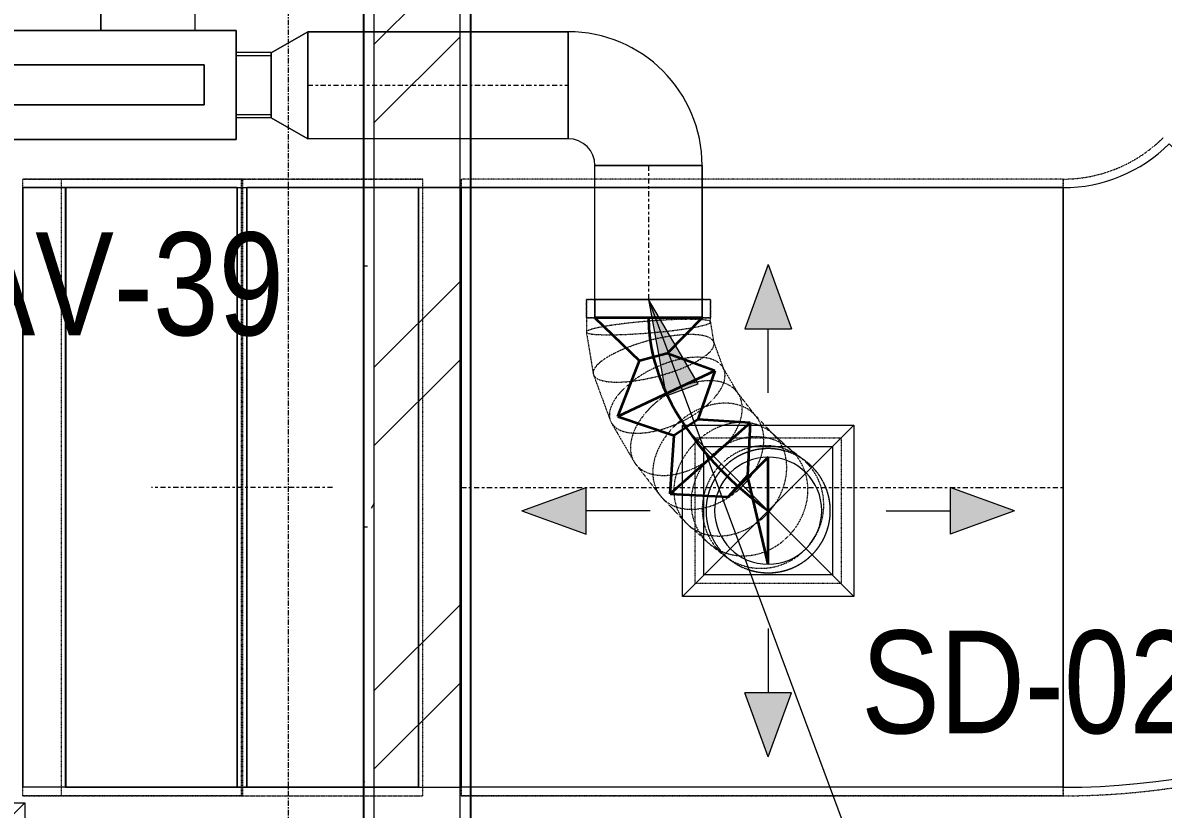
# Model space of a CAD drawing. Header units: inches. Extents: x -83664 to 20107, y -47222 to 19398.
# Drawn here: x -9592 to -6932, y -39978 to -38142 of the extents above; entities that cross this region are included whole.
import ezdxf

# ---------------------------------------------------------------- set-up
doc = ezdxf.new("R2010")
doc.units = ezdxf.units.IN
doc.header["$MEASUREMENT"] = 0
for name, pattern in [('Center', [29.999999, 12, -6, 6, -6]), ('Grid Line', [22.225, 12.7, -3.175, 3.175, -3.175]), ('Hidden 0_50', [1.0584, 0.5292, -0.5292])]:
    doc.linetypes.add(name, pattern=pattern)
for name, color, linetype, lineweight in [('A-DETL-GENF', 7, 'Continuous', 9), ('A-WALL', 7, 'Continuous', 9), ('A-WALL-PATT', 7, 'Continuous', 25), ('G-ANNO-TEXT', 7, 'Continuous', 9), ('M-EQPM', 7, 'Continuous', 18), ('M-HVAC-CDFF', 7, 'Continuous', 9), ('M-HVAC-DUCT-CNTR', 7, 'Center', 9), ('M-HVAC-DUCT-IDEN', 7, 'Continuous', 18), ('S-GRID', 7, 'Continuous', 9)]:
    doc.layers.add(name, color=color, linetype=linetype, lineweight=lineweight)
doc.layers.add('M-HVAC-DUCT', color=7, linetype='Continuous', lineweight=9, true_color=0xffe97f)
doc.layers.add('M-HVAC-DUCT-PATT', color=7, linetype='Continuous', lineweight=35, true_color=0x007f00)
doc.styles.add('Arial Narrow_21', font='ARIALN.TTF', dxfattribs={"height": 240})

# ---------------------------------------------------------------- blocks, each defined once
blk = doc.blocks.new('GCE-AT-Supply Air Rectangular Diffuser - 300x300-V66-FIRST FLOOR AC CONDITIONING LAYOUT - PART A')
at = {"layer": 'A-DETL-GENF', "true_color": 0xff7f00}
for points in [[(54.6, 425), (0, 575), (-54.6, 425)], [(-425, -54.6), (-425, 54.6), (-575, 0)], [(425, -54.6), (575, 0), (425, 54.6)], [(0, -575), (54.6, -425), (-54.6, -425)]]:
    blk.add_hatch(color=30, dxfattribs=at).paths.add_polyline_path(points)
at = {"layer": 'A-DETL-GENF', "color": 30, "true_color": 0xff7f00}
for p, q in [((0, 575), (-54.6, 425)), ((0, 575), (54.6, 425)), ((-54.6, 425), (54.6, 425)), ((0, 275), (0, 425)), ((-200, -200), (200, 200)), ((-200, 200), (200, -200)), ((-200, -200), (-200, 200)), ((-200, 200), (200, 200)), ((200, 200), (200, -200)), ((-575, 0), (-425, 54.6)), ((-425, -54.6), (-425, 54.6)), ((425, 54.6), (425, -54.6)), ((575, 0), (425, 54.6)), ((-575, 0), (-425, -54.6)), ((275, 0), (425, 0)), ((-275, 0), (-425, 0)), ((575, 0), (425, -54.6)), ((200, -200), (-200, -200)), ((0, -275), (0, -425)), ((54.6, -425), (-54.6, -425)), ((0, -575), (-54.6, -425)), ((0, -575), (54.6, -425))]:
    blk.add_line(p, q, dxfattribs=at)
blk = doc.blocks.new('GCE-AT-Supply Air Rectangular Diffuser - 225x225-V55-FIRST FLOOR AC CONDITIONING LAYOUT - PART A')
at = {"layer": 'A-DETL-GENF', "true_color": 0xff7f00}
for points in [[(36.4, 312.5), (0, 412.5), (-36.4, 312.5)], [(-312.5, 36.4), (-412.5, 0), (-312.5, -36.4)], [(412.5, 0), (312.5, 36.4), (312.5, -36.4), (338.5, -26.9)], [(36.4, -312.5), (-36.4, -312.5), (0, -412.5)]]:
    blk.add_hatch(color=30, dxfattribs=at).paths.add_polyline_path(points)
at = {"layer": 'A-DETL-GENF', "color": 30, "true_color": 0xff7f00}
for p, q in [((0, 412.5), (-36.4, 312.5)), ((0, 412.5), (36.4, 312.5)), ((-36.4, 312.5), (36.4, 312.5)), ((0, 212.5), (0, 312.5)), ((-162.5, -162.5), (162.5, 162.5)), ((-162.5, 162.5), (162.5, -162.5)), ((-162.5, -162.5), (-162.5, 162.5)), ((-162.5, 162.5), (162.5, 162.5)), ((162.5, 162.5), (162.5, -162.5)), ((-412.5, 0), (-312.5, 36.4)), ((-312.5, -36.4), (-312.5, 36.4)), ((312.5, 36.4), (312.5, -36.4)), ((412.5, 0), (312.5, 36.4)), ((212.5, 0), (312.5, 0)), ((-412.5, 0), (-312.5, -36.4)), ((-212.5, 0), (-312.5, 0)), ((412.5, 0), (312.5, -36.4)), ((162.5, -162.5), (-162.5, -162.5)), ((0, -212.5), (0, -312.5)), ((36.4, -312.5), (-36.4, -312.5)), ((0, -412.5), (-36.4, -312.5)), ((0, -412.5), (36.4, -312.5))]:
    blk.add_line(p, q, dxfattribs=at)
blk = doc.blocks.new('M_Rectangular to Round Transition - Angle - 45 Degree-7600494-FIRST FLOOR AC CONDITIONING LAYOUT - PART A')
at = {"layer": 'M-HVAC-DUCT', "color": 30, "true_color": 0xff7f00}
for p, q in [((160335, 87412.4), (160335, 87712.4)), ((160335, 87712.4), (160635, 87712.4)), ((160635, 87712.4), (160635, 87412.4)), ((160635, 87412.4), (160335, 87412.4))]:
    blk.add_line(p, q, dxfattribs=at)
for start, end in [(90, 180), (0, 90), (180, 270), (270, 0)]:
    blk.add_arc((160485, 87562.4), 125, start, end, dxfattribs=at)
blk = doc.blocks.new('CAV - CAV-39-9301338-FIRST FLOOR AC CONDITIONING LAYOUT - PART A')
at = {"layer": 'M-EQPM', "color": 30, "true_color": 0xff7f00}
for p, q in [((500, 127), (-500, 127)), ((-500, 127), (-500, -127)), ((-500, -127), (-500, 127)), ((-500, 127), (500, 127)), ((500, -127), (500, 127)), ((500, 127), (500, -127)), ((-500, 76), (-581.8, 76)), ((-581.8, 76), (-581.8, -76)), ((-581.8, 76), (-581.8, -76)), ((-500, 69.3), (-581.8, 69.3)), ((-581.8, -67.7), (-581.8, 69.3)), ((-581.8, -67.7), (-581.8, 69.3)), ((-500, -76), (-500, 76)), ((-500, -76), (-500, 76)), ((-500, 69.3), (-500, -67.7)), ((-500, 69.3), (-500, -67.7)), ((581.8, 76), (500, 76)), ((500, 76), (500, -76)), ((500, 76), (500, -76)), ((581.8, 69.3), (500, 69.3)), ((500, -67.7), (500, 69.3)), ((500, -67.7), (500, 69.3)), ((581.8, -76), (581.8, 76)), ((581.8, -76), (581.8, 76)), ((581.8, 69.3), (581.8, -67.7)), ((581.8, 69.3), (581.8, -67.7)), ((-425, -47.3), (-425, 46.8)), ((-425, 46.8), (425, 46.8)), ((425, 46.8), (-425, 46.8)), ((-425, 46.8), (-425, -47.3)), ((425, 46.8), (425, -47.3)), ((425, -47.3), (425, 46.8)), ((425, -47.3), (-425, -47.3)), ((-425, -47.3), (425, -47.3)), ((-581.8, -67.7), (-500, -67.7)), ((-581.8, -76), (-500, -76)), ((500, -67.7), (581.8, -67.7)), ((500, -76), (581.8, -76)), ((-500, -127), (500, -127)), ((500, -127), (-500, -127)), ((-183.8, -127), (-403.8, -127)), ((-403.8, -127), (-183.8, -127)), ((-403.8, -127), (-403.8, -181.7)), ((-403.8, -127), (-403.8, -181.7)), ((-183.8, -181.7), (-183.8, -127)), ((-183.8, -127), (-183.8, -181.7)), ((-183.8, -181.7), (-403.8, -181.7)), ((-403.8, -181.7), (-183.8, -181.7))]:
    blk.add_line(p, q, dxfattribs=at)
blk = doc.blocks.new('M_Rec Elbow - Radius - 0_75W-7691717-FIRST FLOOR AC CONDITIONING LAYOUT - PART A')
at = {"layer": 'M-HVAC-DUCT', "color": 30, "true_color": 0xff7f00}
for p, q in [((-125, 187.5), (125, 187.5)), ((125, 187.5), (-125, 187.5)), ((-187.5, 125), (-187.5, -125)), ((-187.5, -125), (-187.5, 125))]:
    blk.add_line(p, q, dxfattribs=at)
for radius in [62.5, 62.5, 312.5, 312.5]:
    blk.add_arc((-187.5, 187.5), radius, 270, 0, dxfattribs=at)
blk = doc.blocks.new('M_Rec Elbow - Radius - 0_75W-9086705-FIRST FLOOR AC CONDITIONING LAYOUT - PART A')
at = {"layer": 'M-HVAC-DUCT', "color": 6, "true_color": 0xff00ff}
for p, q in [((142387.2, 58445.7), (142387.2, 59845.7)), ((142387.2, 59845.7), (142787.2, 59845.7)), ((142387.2, 59845.7), (142887.2, 59845.7)), ((142787.2, 59845.7), (142787.2, 58445.7)), ((142887.2, 59845.7), (142787.2, 59845.7)), ((142887.2, 59845.7), (142887.2, 58445.7)), ((142887.2, 58445.7), (142887.2, 59845.7)), ((142787.2, 58445.7), (142387.2, 58445.7)), ((142387.2, 58445.7), (142887.2, 58445.7)), ((142787.2, 58445.7), (142887.2, 58445.7))]:
    blk.add_line(p, q, dxfattribs=at)
blk = doc.blocks.new('M_Rec Elbow - Radius - 0_75W-9086664-FIRST FLOOR AC CONDITIONING LAYOUT - PART A')
at = {"layer": 'M-HVAC-DUCT', "color": 6, "true_color": 0xff00ff}
for p, q in [((-187.4, 802.5), (802.5, -187.4)), ((802.5, -187.4), (-187.4, 802.5)), ((-434.9, 700), (-434.9, -700)), ((-434.9, -700), (-434.9, 700))]:
    blk.add_line(p, q, dxfattribs=at)
for radius in [350, 350, 1750, 1750]:
    blk.add_arc((-434.9, 1050), radius, 270, 315, dxfattribs=at)
blk = doc.blocks.new('M_Rec to Rnd Transition - Angle - 60 Degree-9301340-FIRST FLOOR AC CONDITIONING LAYOUT - PART A')
at = {"layer": 'M-HVAC-DUCT', "color": 30, "true_color": 0xff7f00}
for p, q in [((0, 125), (84.9, 76)), ((84.9, 76), (0, 125)), ((0, 125), (0, -125)), ((0, -125), (0, 125)), ((84.9, 0), (84.9, 76)), ((84.9, 0), (84.9, 76)), ((84.9, -76), (84.9, 0)), ((84.9, -76), (84.9, 0)), ((0, -125), (84.9, -76)), ((84.9, -76), (0, -125))]:
    blk.add_line(p, q, dxfattribs=at)
blk = doc.blocks.new('M_Rec to Rnd Transition - Angle - 60 Degree-8295568-FIRST FLOOR AC CONDITIONING LAYOUT - PART A')
at = {"layer": 'M-HVAC-DUCT', "color": 30, "true_color": 0xff7f00}
for p, q in [((0, 125), (43.3, 125)), ((43.3, 125), (0, 125)), ((0, 125), (0, -125)), ((0, -125), (0, 125)), ((43.3, 0), (43.3, 125)), ((43.3, 0), (43.3, 125)), ((43.3, -125), (43.3, 0)), ((43.3, -125), (43.3, 0)), ((0, -125), (43.3, -125)), ((43.3, -125), (0, -125))]:
    blk.add_line(p, q, dxfattribs=at)
blk = doc.blocks.new('TEMW-SMBZ-HO-BM-HVAC-00002_rvt-1-FIRST FLOOR AC CONDITIONING LAYOUT - PART A')
at = {"layer": 'M-HVAC-DUCT', "color": 30, "true_color": 0xff7f00}
for p, q in [((142529, 60209.8), (142529, 59959.8)), ((142529, 59959.8), (142529, 60209.8)), ((142529, 60209.8), (143136.6, 60209.8)), ((143136.6, 60209.8), (142529, 60209.8)), ((143136.6, 60209.8), (143136.6, 59959.8)), ((143136.6, 59959.8), (143136.6, 60209.8)), ((143136.6, 59959.8), (142529, 59959.8)), ((143136.6, 59959.8), (142529, 59959.8)), ((143449.1, 59897.3), (143199.1, 59897.3)), ((143199.1, 59897.3), (143449.1, 59897.3)), ((143199.1, 59584.8), (143199.1, 59897.3)), ((143199.1, 59584.8), (143199.1, 59897.3)), ((143449.1, 59897.3), (143449.1, 59584.8)), ((143449.1, 59584.8), (143449.1, 59897.3)), ((143449.1, 59584.8), (143199.1, 59584.8)), ((143199.1, 59584.8), (143449.1, 59584.8))]:
    blk.add_line(p, q, dxfattribs=at)
at = {"layer": 'M-HVAC-DUCT', "color": 6, "linetype": 'Hidden 0_50', "true_color": 0xff00ff}
for p, q in [((141864.2, 59865.7), (141954.2, 59865.7)), ((142374.2, 59865.7), (141864.2, 59865.7)), ((141864.2, 58425.7), (141864.2, 59865.7)), ((141954.2, 59865.7), (142374.2, 59865.7)), ((141954.2, 58425.7), (141954.2, 59865.7)), ((141954.2, 59865.7), (142374.2, 59865.7)), ((141954.2, 58425.7), (141954.2, 59865.7)), ((142377.2, 59865.7), (141954.2, 59865.7)), ((142374.2, 58425.7), (142374.2, 59865.7)), ((142374.2, 59865.7), (142374.2, 58425.7)), ((142374.2, 59865.7), (142797.2, 59865.7)), ((142377.2, 59865.7), (142377.2, 58425.7)), ((142797.2, 59865.7), (142377.2, 59865.7)), ((142797.2, 58425.7), (142797.2, 59865.7)), ((142887.2, 58425.7), (142887.2, 59865.7)), ((142887.2, 59865.7), (142887.2, 58425.7)), ((144291.5, 59865.7), (142887.2, 59865.7)), ((144291.5, 59865.7), (142887.2, 59865.7)), ((144291.5, 59865.7), (144291.5, 58425.7)), ((144291.5, 58425.7), (144291.5, 59865.7)), ((144291.5, 58425.7), (144291.5, 59865.7)), ((144291.5, 59865.7), (144291.5, 58425.7)), ((141864.2, 58425.7), (142374.2, 58425.7)), ((141954.2, 58425.7), (141864.2, 58425.7)), ((142374.2, 58425.7), (141954.2, 58425.7)), ((142374.2, 58425.7), (141954.2, 58425.7)), ((141954.2, 58425.7), (142377.2, 58425.7)), ((142374.2, 58425.7), (142797.2, 58425.7)), ((142377.2, 58425.7), (142797.2, 58425.7)), ((142887.2, 58425.7), (144291.5, 58425.7)), ((144291.5, 58425.7), (142887.2, 58425.7))]:
    blk.add_line(p, q, dxfattribs=at)
at = {"layer": 'M-HVAC-DUCT', "color": 6, "true_color": 0xff00ff}
for p, q in [((141964.2, 58445.7), (141964.2, 59845.7)), ((141964.2, 59845.7), (142364.2, 59845.7)), ((141964.2, 59845.7), (142387.2, 59845.7)), ((142364.2, 59845.7), (142364.2, 58445.7)), ((142364.2, 59845.7), (142787.2, 59845.7)), ((142787.2, 59845.7), (142387.2, 59845.7)), ((142387.2, 59845.7), (142387.2, 58445.7)), ((142787.2, 58445.7), (142787.2, 59845.7)), ((142887.2, 59845.7), (142887.2, 58445.7)), ((142887.2, 58445.7), (142887.2, 59845.7)), ((142887.2, 59845.7), (144291.5, 59845.7)), ((144291.5, 59845.7), (142887.2, 59845.7)), ((144291.5, 59845.7), (144291.5, 58445.7)), ((144291.5, 58445.7), (144291.5, 59845.7)), ((142364.2, 58445.7), (141964.2, 58445.7)), ((141964.2, 58445.7), (142387.2, 58445.7)), ((142787.2, 58445.7), (142364.2, 58445.7)), ((142387.2, 58445.7), (142787.2, 58445.7)), ((144291.5, 58445.7), (142887.2, 58445.7)), ((144291.5, 58445.7), (142887.2, 58445.7))]:
    blk.add_line(p, q, dxfattribs=at)
at = {"layer": 'M-HVAC-DUCT', "color": 30, "linetype": 'Hidden 0_50', "true_color": 0xff7f00}
for p, q in [((143179.1, 59584.8), (143179.1, 59541.5)), ((143179.1, 59541.5), (143179.1, 59584.8)), ((143179.1, 59584.8), (143469.1, 59584.8)), ((143469.1, 59584.8), (143179.1, 59584.8)), ((143469.1, 59584.8), (143469.1, 59541.5)), ((143469.1, 59541.5), (143469.1, 59584.8)), ((143179.1, 59541.5), (143179.1, 59508.5)), ((143469.1, 59541.5), (143179.1, 59541.5)), ((143469.1, 59541.5), (143179.1, 59541.5)), ((143179.1, 59541.5), (143324.1, 59541.5)), ((143179.1, 59541.5), (143324.1, 59541.5)), ((143324.1, 59541.5), (143469.1, 59541.5)), ((143324.1, 59541.5), (143469.1, 59541.5)), ((143469.1, 59531.9), (143469.1, 59541.5)), ((143477.1, 59483.1), (143469.1, 59532.1)), ((143179.1, 59508.3), (143195.1, 59411.3)), ((143500.5, 59420.2), (143476.5, 59485.4)), ((143534.7, 59362.6), (143497.9, 59425.6)), ((143195.7, 59409), (143235, 59301.9)), ((143575.9, 59310.4), (143530.5, 59368.8)), ((143618.4, 59266.6), (143570.9, 59316.3)), ((143237.5, 59296.5), (143290.2, 59206.2)), ((143433.3, 58921.4), (143433.3, 59261.4)), ((143433.3, 59261.4), (143773.3, 59261.4)), ((143655.6, 59233.7), (143613, 59271.8)), ((143773.3, 59261.4), (143773.3, 58921.4)), ((143681, 59214), (143650.2, 59238.3)), ((143294.4, 59200), (143351.4, 59126.7)), ((143688, 59209.1), (143676.2, 59217.6)), ((143356.5, 59120.8), (143411.5, 59063.4)), ((143416.9, 59058.2), (143463.7, 59016.4)), ((143469.1, 59011.8), (143501.6, 58986.1)), ((143506.4, 58982.5), (143518.6, 58973.7)), ((143773.3, 58921.4), (143433.3, 58921.4))]:
    blk.add_line(p, q, dxfattribs=at)
at = {"layer": 'M-HVAC-DUCT', "color": 6, "linetype": 'Hidden 0_50', "true_color": 0xff00ff}
for radius in [330, 330, 1770, 1770]:
    blk.add_arc((144291.5, 60195.7), radius, 270, 315, dxfattribs=at)
at = {"layer": 'M-HVAC-DUCT', "color": 30, "linetype": 'Hidden 0_50', "true_color": 0xff7f00}
for start, end in [(27.0683, 207.0683), (90, 180), (0, 90), (207.0683, 27.0683), (180, 270), (270, 0)]:
    blk.add_arc((143603.3, 59091.4), 145, start, end, dxfattribs=at)
for points in [[(143469.1, 59531.9), (143469.1, 59533.2), (143465.8, 59535.3), (143451.1, 59537.4), (143427.8, 59538.4), (143397.4, 59538.2), (143362.1, 59536.7), (143324.1, 59534.1), (143286.1, 59530.6), (143250.8, 59526.3), (143220.4, 59521.7), (143197.1, 59516.9), (143182.4, 59512.3), (143179.1, 59509.7), (143179.1, 59508.5)], [(143179.1, 59508.5), (143179.1, 59507.3), (143182.4, 59505.2), (143197.1, 59503), (143220.4, 59502), (143250.8, 59502.2), (143286.1, 59503.7), (143324.1, 59506.3), (143362.1, 59509.8), (143397.4, 59514.1), (143427.8, 59518.8), (143451.1, 59523.5), (143465.8, 59528.1), (143469.1, 59530.7), (143469.1, 59531.9)], [(143477.2, 59482.4), (143476.8, 59486.2), (143472.7, 59492.8), (143457.3, 59499.8), (143433.6, 59503.1), (143403.3, 59502.6), (143368.4, 59498.4), (143331.3, 59490.6), (143294.5, 59479.9), (143260.5, 59467), (143231.7, 59452.7), (143210, 59438), (143197, 59424), (143194.5, 59415.7), (143195, 59412)], [(143195, 59412), (143195.4, 59408.2), (143199.5, 59401.5), (143214.9, 59394.6), (143238.6, 59391.3), (143268.9, 59391.8), (143303.8, 59396), (143340.9, 59403.8), (143377.7, 59414.5), (143411.7, 59427.4), (143440.5, 59441.7), (143462.2, 59456.3), (143475.2, 59470.4), (143477.7, 59478.6), (143477.2, 59482.4)], [(143501.8, 59415.4), (143500.6, 59421.5), (143494.9, 59432.5), (143477.8, 59444.1), (143453.1, 59450), (143422.6, 59449.9), (143388.4, 59443.7), (143352.8, 59431.9), (143318.2, 59415.3), (143287, 59394.9), (143261.2, 59372.3), (143242.8, 59348.9), (143232.8, 59326.3), (143232.3, 59312.8), (143233.6, 59306.7)], [(143233.6, 59306.7), (143234.9, 59300.6), (143240.5, 59289.6), (143257.7, 59278), (143282.3, 59272.1), (143312.8, 59272.2), (143347, 59278.4), (143382.6, 59290.2), (143417.2, 59306.8), (143448.5, 59327.2), (143474.2, 59349.8), (143492.7, 59373.2), (143502.6, 59395.8), (143503.1, 59409.2), (143501.8, 59415.4)], [(143540.3, 59349.4), (143538, 59357.3), (143530.6, 59371.3), (143511.3, 59386.6), (143485.3, 59394.9), (143454.3, 59395.6), (143420.5, 59388.8), (143386.1, 59374.9), (143353.5, 59354.7), (143324.9, 59329.8), (143302.3, 59301.8), (143287.2, 59272.6), (143280.7, 59244.2), (143282.3, 59227.1), (143284.6, 59219.3)], [(143284.6, 59219.3), (143286.8, 59211.5), (143294.3, 59197.4), (143313.6, 59182.2), (143339.6, 59173.9), (143370.6, 59173.1), (143404.4, 59180), (143438.8, 59193.9), (143471.4, 59214), (143499.9, 59238.9), (143522.5, 59266.9), (143537.6, 59296.1), (143544.2, 59324.5), (143542.6, 59341.6), (143540.3, 59349.4)], [(143588.1, 59288.1), (143584.9, 59297), (143575.8, 59313.3), (143554.3, 59331.3), (143526.7, 59341.6), (143494.8, 59343.6), (143460.8, 59337), (143427, 59322.3), (143395.7, 59300.6), (143369, 59273.3), (143348.7, 59242.2), (143336.3, 59209.6), (143332.6, 59177.5), (143336.1, 59158.1), (143339.3, 59149.1)], [(143339.3, 59149.1), (143342.4, 59140.1), (143351.6, 59123.8), (143373.1, 59105.8), (143400.7, 59095.5), (143432.6, 59093.6), (143466.6, 59100.2), (143500.4, 59114.8), (143531.7, 59136.5), (143558.4, 59163.9), (143578.6, 59194.9), (143591, 59227.6), (143594.7, 59259.6), (143591.3, 59279.1), (143588.1, 59288.1)], [(143638.5, 59235.4), (143634.5, 59245.2), (143623.7, 59263.2), (143600.1, 59283.5), (143570.6, 59295.8), (143537.4, 59299.1), (143502.6, 59293.3), (143468.7, 59278.7), (143437.9, 59256.4), (143412.4, 59227.9), (143393.9, 59195.1), (143383.6, 59160.2), (143382.3, 59125.7), (143387.4, 59104.4), (143391.4, 59094.6)], [(143684.6, 59194.2), (143679.8, 59204.8), (143667.4, 59224.2), (143641.4, 59246.6), (143609.8, 59260.7), (143574.9, 59265.6), (143538.9, 59260.9), (143504.3, 59246.9), (143473.5, 59224.7), (143448.5, 59195.6), (143431.2, 59161.8), (143422.6, 59125.4), (143423.3, 59089), (143430, 59066.4), (143434.8, 59055.9)], [(143391.4, 59094.6), (143395.4, 59084.8), (143406.2, 59066.8), (143429.8, 59046.5), (143459.3, 59034.2), (143492.5, 59030.9), (143527.3, 59036.7), (143561.2, 59051.3), (143592, 59073.6), (143617.5, 59102.1), (143636, 59134.9), (143646.3, 59169.8), (143647.6, 59204.4), (143642.5, 59225.6), (143638.5, 59235.4)], [(143718.7, 59167.3), (143713.2, 59178.3), (143699.5, 59198.8), (143671.4, 59222.9), (143637.9, 59238.5), (143601.2, 59244.8), (143563.9, 59241.2), (143528.4, 59227.9), (143497.2, 59205.9), (143472.4, 59176.8), (143455.7, 59142.4), (143448.2, 59105.1), (143450.6, 59067.5), (143458.5, 59043.9), (143463.9, 59032.8)], [(143732.4, 59157.4), (143726.6, 59168.7), (143712.2, 59189.7), (143683, 59214.5), (143648.4, 59231), (143610.8, 59237.9), (143572.6, 59234.9), (143536.5, 59222), (143505, 59200.3), (143480.2, 59171.2), (143463.7, 59136.6), (143456.8, 59098.9), (143459.9, 59060.8), (143468.4, 59036.7), (143474.2, 59025.4)], [(143434.8, 59055.9), (143439.5, 59045.3), (143452, 59025.9), (143477.9, 59003.5), (143509.5, 58989.4), (143544.5, 58984.5), (143580.5, 58989.2), (143615, 59003.1), (143645.9, 59025.4), (143670.8, 59054.5), (143688.1, 59088.3), (143696.8, 59124.7), (143696, 59161.1), (143689.3, 59183.7), (143684.6, 59194.2)], [(143463.9, 59032.8), (143469.3, 59021.8), (143483.1, 59001.3), (143511.2, 58977.2), (143544.7, 58961.6), (143581.3, 58955.3), (143618.7, 58959), (143654.2, 58972.2), (143685.4, 58994.2), (143710.2, 59023.3), (143726.9, 59057.8), (143734.3, 59095), (143732, 59132.7), (143724.1, 59156.3), (143718.7, 59167.3)], [(143474.2, 59025.4), (143479.9, 59014.2), (143494.4, 58993.2), (143523.5, 58968.3), (143558.1, 58951.9), (143595.8, 58945), (143633.9, 58948), (143670, 58960.8), (143701.5, 58982.6), (143726.4, 59011.7), (143742.8, 59046.3), (143749.8, 59083.9), (143746.7, 59122.1), (143738.2, 59146.1), (143732.4, 59157.4)]]:
    blk.add_open_spline(points, degree=3, dxfattribs=at)
at = {"layer": 'M-HVAC-DUCT-CNTR', "color": 30, "true_color": 0xff7f00}
for p, q in [((142529, 60084.8), (143136.6, 60084.8)), ((143324.1, 59897.3), (143324.1, 59584.8))]:
    blk.add_line(p, q, dxfattribs=at)
at = {"layer": 'M-HVAC-DUCT-CNTR', "color": 6, "true_color": 0xff00ff}
for p, q in [((142587.2, 59145.7), (142164.2, 59145.7)), ((142887.2, 59145.7), (144291.5, 59145.7))]:
    blk.add_line(p, q, dxfattribs=at)
at = {"layer": 'M-HVAC-DUCT-CNTR', "color": 30, "linetype": 'Continuous', "lineweight": 35, "true_color": 0xff7f00}
blk.add_open_spline([(143324.1, 59541.5), (143324.1, 59280.5), (143603.3, 59091.4), (143603.3, 59091.4)], degree=3, dxfattribs=at)
at = {"layer": 'M-HVAC-DUCT-PATT', "color": 30, "true_color": 0xff7f00}
for p, q in [((143199.1, 59541.5), (143302.8, 59441.3)), ((143449.1, 59541.5), (143199.1, 59541.5)), ((143449.1, 59541.5), (143199.1, 59541.5)), ((143449.1, 59541.5), (143367.6, 59458.7)), ((143252.9, 59311.2), (143302.8, 59441.3)), ((143367.6, 59458.7), (143302.8, 59441.3)), ((143478.9, 59418.3), (143367.6, 59458.7)), ((143478.9, 59418.3), (143252.9, 59311.2)), ((143478.9, 59418.3), (143252.9, 59311.2)), ((143478.9, 59418.3), (143439.2, 59304.6)), ((143252.9, 59311.2), (143383.8, 59266.8)), ((143561.4, 59296.8), (143374.4, 59130.8)), ((143561.4, 59296.8), (143374.4, 59130.8)), ((143439.2, 59304.6), (143383.8, 59266.8)), ((143561.4, 59296.8), (143439.2, 59304.6)), ((143561.4, 59296.8), (143554.8, 59173.8)), ((143374.4, 59130.8), (143383.8, 59266.8)), ((143603.3, 59216.4), (143509.7, 59124)), ((143603.3, 58966.4), (143603.3, 59216.4)), ((143554.8, 59173.8), (143509.7, 59124)), ((143603.3, 58966.4), (143554.8, 59173.8)), ((143374.4, 59130.8), (143509.7, 59124))]:
    blk.add_line(p, q, dxfattribs=at)
at = {"layer": 'M-EQPM', "color": 6, "linetype": 'Hidden 0_50', "lineweight": 9, "true_color": 0xff00ff, "rotation": 180}
blk.add_blockref('CAV - CAV-39-9301338-FIRST FLOOR AC CONDITIONING LAYOUT - PART A', (141862.3, 60085.5), dxfattribs=at)
at = {"layer": 'M-HVAC-CDFF', "color": 6, "linetype": 'Hidden 0_50', "lineweight": 9, "true_color": 0xff00ff}
for name, p in [('GCE-AT-Supply Air Rectangular Diffuser - 300x300-V66-FIRST FLOOR AC CONDITIONING LAYOUT - PART A', (143603.3, 59091.4)), ('GCE-AT-Supply Air Rectangular Diffuser - 225x225-V55-FIRST FLOOR AC CONDITIONING LAYOUT - PART A', (141706.4, 58246.8))]:
    blk.add_blockref(name, p, dxfattribs=at)
at = {"layer": 'M-HVAC-DUCT', "color": 6, "linetype": 'Hidden 0_50', "lineweight": 9, "true_color": 0xff00ff}
for name, p, rotation in [('M_Rec to Rnd Transition - Angle - 60 Degree-9301340-FIRST FLOOR AC CONDITIONING LAYOUT - PART A', (142529, 60084.8), 180), ('M_Rec Elbow - Radius - 0_75W-7691717-FIRST FLOOR AC CONDITIONING LAYOUT - PART A', (143324.1, 60084.8), 90), ('M_Rec to Rnd Transition - Angle - 60 Degree-8295568-FIRST FLOOR AC CONDITIONING LAYOUT - PART A', (143324.1, 59584.8), 270), ('M_Rectangular to Round Transition - Angle - 45 Degree-7600494-FIRST FLOOR AC CONDITIONING LAYOUT - PART A', (304088.3, 146653.8), 180)]:
    blk.add_blockref(name, p, dxfattribs=dict(at, rotation=rotation))
for name, p in [('M_Rec Elbow - Radius - 0_75W-9086664-FIRST FLOOR AC CONDITIONING LAYOUT - PART A', (144726.5, 59145.7)), ('M_Rec Elbow - Radius - 0_75W-9086705-FIRST FLOOR AC CONDITIONING LAYOUT - PART A', (0, 0))]:
    blk.add_blockref(name, p, dxfattribs=at)
at = {"layer": 'M-HVAC-DUCT', "color": 6, "linetype": 'Hidden 0_50', "lineweight": 9, "true_color": 0xff00ff, "extrusion": (0, 0, -1)}
blk.add_blockref('M_Rec Elbow - Radius - 0_75W-9086705-FIRST FLOOR AC CONDITIONING LAYOUT - PART A', (-284751.5, 0), dxfattribs=at)
blk = doc.blocks.new('TEMW-SMBZ-HO-BM-HVAC-00002_rvt-2-FIRST FLOOR AC CONDITIONING LAYOUT - PART A')
at = {"layer": 'M-HVAC-DUCT', "color": 30, "true_color": 0xff7f00}
for p, q in [((142529, 60209.8), (142529, 59959.8)), ((142529, 59959.8), (142529, 60209.8)), ((142529, 60209.8), (143136.6, 60209.8)), ((143136.6, 60209.8), (142529, 60209.8)), ((143136.6, 60209.8), (143136.6, 59959.8)), ((143136.6, 59959.8), (143136.6, 60209.8)), ((143136.6, 59959.8), (142529, 59959.8)), ((143136.6, 59959.8), (142529, 59959.8)), ((143449.1, 59897.3), (143199.1, 59897.3)), ((143199.1, 59897.3), (143449.1, 59897.3)), ((143199.1, 59584.8), (143199.1, 59897.3)), ((143199.1, 59584.8), (143199.1, 59897.3)), ((143449.1, 59897.3), (143449.1, 59584.8)), ((143449.1, 59584.8), (143449.1, 59897.3)), ((143449.1, 59584.8), (143199.1, 59584.8)), ((143199.1, 59584.8), (143449.1, 59584.8))]:
    blk.add_line(p, q, dxfattribs=at)
at = {"layer": 'M-HVAC-DUCT', "color": 6, "linetype": 'Hidden 0_50', "true_color": 0xff00ff}
for p, q in [((141864.2, 59865.7), (141954.2, 59865.7)), ((142374.2, 59865.7), (141864.2, 59865.7)), ((141864.2, 58425.7), (141864.2, 59865.7)), ((141954.2, 59865.7), (142374.2, 59865.7)), ((141954.2, 58425.7), (141954.2, 59865.7)), ((141954.2, 59865.7), (142374.2, 59865.7)), ((141954.2, 58425.7), (141954.2, 59865.7)), ((142377.2, 59865.7), (141954.2, 59865.7)), ((142374.2, 58425.7), (142374.2, 59865.7)), ((142374.2, 59865.7), (142374.2, 58425.7)), ((142374.2, 59865.7), (142797.2, 59865.7)), ((142377.2, 59865.7), (142377.2, 58425.7)), ((142797.2, 59865.7), (142377.2, 59865.7)), ((142797.2, 58425.7), (142797.2, 59865.7)), ((142887.2, 58425.7), (142887.2, 59865.7)), ((142887.2, 59865.7), (142887.2, 58425.7)), ((144291.5, 59865.7), (142887.2, 59865.7)), ((144291.5, 59865.7), (142887.2, 59865.7)), ((144291.5, 59865.7), (144291.5, 58425.7)), ((144291.5, 58425.7), (144291.5, 59865.7)), ((144291.5, 58425.7), (144291.5, 59865.7)), ((144291.5, 59865.7), (144291.5, 58425.7)), ((141864.2, 58425.7), (142374.2, 58425.7)), ((141954.2, 58425.7), (141864.2, 58425.7)), ((142374.2, 58425.7), (141954.2, 58425.7)), ((142374.2, 58425.7), (141954.2, 58425.7)), ((141954.2, 58425.7), (142377.2, 58425.7)), ((142374.2, 58425.7), (142797.2, 58425.7)), ((142377.2, 58425.7), (142797.2, 58425.7)), ((142887.2, 58425.7), (144291.5, 58425.7)), ((144291.5, 58425.7), (142887.2, 58425.7))]:
    blk.add_line(p, q, dxfattribs=at)
at = {"layer": 'M-HVAC-DUCT', "color": 6, "true_color": 0xff00ff}
for p, q in [((141964.2, 58445.7), (141964.2, 59845.7)), ((141964.2, 59845.7), (142364.2, 59845.7)), ((141964.2, 59845.7), (142387.2, 59845.7)), ((142364.2, 59845.7), (142364.2, 58445.7)), ((142364.2, 59845.7), (142787.2, 59845.7)), ((142787.2, 59845.7), (142387.2, 59845.7)), ((142387.2, 59845.7), (142387.2, 58445.7)), ((142787.2, 58445.7), (142787.2, 59845.7)), ((142887.2, 59845.7), (142887.2, 58445.7)), ((142887.2, 58445.7), (142887.2, 59845.7)), ((142887.2, 59845.7), (144291.5, 59845.7)), ((144291.5, 59845.7), (142887.2, 59845.7)), ((144291.5, 59845.7), (144291.5, 58445.7)), ((144291.5, 58445.7), (144291.5, 59845.7)), ((142364.2, 58445.7), (141964.2, 58445.7)), ((141964.2, 58445.7), (142387.2, 58445.7)), ((142787.2, 58445.7), (142364.2, 58445.7)), ((142387.2, 58445.7), (142787.2, 58445.7)), ((144291.5, 58445.7), (142887.2, 58445.7)), ((144291.5, 58445.7), (142887.2, 58445.7))]:
    blk.add_line(p, q, dxfattribs=at)
at = {"layer": 'M-HVAC-DUCT', "color": 30, "linetype": 'Hidden 0_50', "true_color": 0xff7f00}
for p, q in [((143179.1, 59584.8), (143179.1, 59541.5)), ((143179.1, 59541.5), (143179.1, 59584.8)), ((143179.1, 59584.8), (143469.1, 59584.8)), ((143469.1, 59584.8), (143179.1, 59584.8)), ((143469.1, 59584.8), (143469.1, 59541.5)), ((143469.1, 59541.5), (143469.1, 59584.8)), ((143179.1, 59541.5), (143179.1, 59508.5)), ((143469.1, 59541.5), (143179.1, 59541.5)), ((143469.1, 59541.5), (143179.1, 59541.5)), ((143179.1, 59541.5), (143324.1, 59541.5)), ((143179.1, 59541.5), (143324.1, 59541.5)), ((143324.1, 59541.5), (143469.1, 59541.5)), ((143324.1, 59541.5), (143469.1, 59541.5)), ((143469.1, 59531.9), (143469.1, 59541.5)), ((143477.1, 59483.1), (143469.1, 59532.1)), ((143179.1, 59508.3), (143195.1, 59411.3)), ((143500.5, 59420.2), (143476.5, 59485.4)), ((143534.7, 59362.6), (143497.9, 59425.6)), ((143195.7, 59409), (143235, 59301.9)), ((143575.9, 59310.4), (143530.5, 59368.8)), ((143618.4, 59266.6), (143570.9, 59316.3)), ((143237.5, 59296.5), (143290.2, 59206.2)), ((143433.3, 58921.4), (143433.3, 59261.4)), ((143433.3, 59261.4), (143773.3, 59261.4)), ((143655.6, 59233.7), (143613, 59271.8)), ((143773.3, 59261.4), (143773.3, 58921.4)), ((143681, 59214), (143650.2, 59238.3)), ((143294.4, 59200), (143351.4, 59126.7)), ((143688, 59209.1), (143676.2, 59217.6)), ((143356.5, 59120.8), (143411.5, 59063.4)), ((143416.9, 59058.2), (143463.7, 59016.4)), ((143469.1, 59011.8), (143501.6, 58986.1)), ((143506.4, 58982.5), (143518.6, 58973.7)), ((143773.3, 58921.4), (143433.3, 58921.4))]:
    blk.add_line(p, q, dxfattribs=at)
at = {"layer": 'M-HVAC-DUCT', "color": 6, "linetype": 'Hidden 0_50', "true_color": 0xff00ff}
for radius in [330, 330, 1770, 1770]:
    blk.add_arc((144291.5, 60195.7), radius, 270, 315, dxfattribs=at)
at = {"layer": 'M-HVAC-DUCT', "color": 30, "linetype": 'Hidden 0_50', "true_color": 0xff7f00}
for start, end in [(27.0683, 207.0683), (90, 180), (0, 90), (207.0683, 27.0683), (180, 270), (270, 0)]:
    blk.add_arc((143603.3, 59091.4), 145, start, end, dxfattribs=at)
for points in [[(143469.1, 59531.9), (143469.1, 59533.2), (143465.8, 59535.3), (143451.1, 59537.4), (143427.8, 59538.4), (143397.4, 59538.2), (143362.1, 59536.7), (143324.1, 59534.1), (143286.1, 59530.6), (143250.8, 59526.3), (143220.4, 59521.7), (143197.1, 59516.9), (143182.4, 59512.3), (143179.1, 59509.7), (143179.1, 59508.5)], [(143179.1, 59508.5), (143179.1, 59507.3), (143182.4, 59505.2), (143197.1, 59503), (143220.4, 59502), (143250.8, 59502.2), (143286.1, 59503.7), (143324.1, 59506.3), (143362.1, 59509.8), (143397.4, 59514.1), (143427.8, 59518.8), (143451.1, 59523.5), (143465.8, 59528.1), (143469.1, 59530.7), (143469.1, 59531.9)], [(143477.2, 59482.4), (143476.8, 59486.2), (143472.7, 59492.8), (143457.3, 59499.8), (143433.6, 59503.1), (143403.3, 59502.6), (143368.4, 59498.4), (143331.3, 59490.6), (143294.5, 59479.9), (143260.5, 59467), (143231.7, 59452.7), (143210, 59438), (143197, 59424), (143194.5, 59415.7), (143195, 59412)], [(143195, 59412), (143195.4, 59408.2), (143199.5, 59401.5), (143214.9, 59394.6), (143238.6, 59391.3), (143268.9, 59391.8), (143303.8, 59396), (143340.9, 59403.8), (143377.7, 59414.5), (143411.7, 59427.4), (143440.5, 59441.7), (143462.2, 59456.3), (143475.2, 59470.4), (143477.7, 59478.6), (143477.2, 59482.4)], [(143501.8, 59415.4), (143500.6, 59421.5), (143494.9, 59432.5), (143477.8, 59444.1), (143453.1, 59450), (143422.6, 59449.9), (143388.4, 59443.7), (143352.8, 59431.9), (143318.2, 59415.3), (143287, 59394.9), (143261.2, 59372.3), (143242.8, 59348.9), (143232.8, 59326.3), (143232.3, 59312.8), (143233.6, 59306.7)], [(143233.6, 59306.7), (143234.9, 59300.6), (143240.5, 59289.6), (143257.7, 59278), (143282.3, 59272.1), (143312.8, 59272.2), (143347, 59278.4), (143382.6, 59290.2), (143417.2, 59306.8), (143448.5, 59327.2), (143474.2, 59349.8), (143492.7, 59373.2), (143502.6, 59395.8), (143503.1, 59409.2), (143501.8, 59415.4)], [(143540.3, 59349.4), (143538, 59357.3), (143530.6, 59371.3), (143511.3, 59386.6), (143485.3, 59394.9), (143454.3, 59395.6), (143420.5, 59388.8), (143386.1, 59374.9), (143353.5, 59354.7), (143324.9, 59329.8), (143302.3, 59301.8), (143287.2, 59272.6), (143280.7, 59244.2), (143282.3, 59227.1), (143284.6, 59219.3)], [(143284.6, 59219.3), (143286.8, 59211.5), (143294.3, 59197.4), (143313.6, 59182.2), (143339.6, 59173.9), (143370.6, 59173.1), (143404.4, 59180), (143438.8, 59193.9), (143471.4, 59214), (143499.9, 59238.9), (143522.5, 59266.9), (143537.6, 59296.1), (143544.2, 59324.5), (143542.6, 59341.6), (143540.3, 59349.4)], [(143588.1, 59288.1), (143584.9, 59297), (143575.8, 59313.3), (143554.3, 59331.3), (143526.7, 59341.6), (143494.8, 59343.6), (143460.8, 59337), (143427, 59322.3), (143395.7, 59300.6), (143369, 59273.3), (143348.7, 59242.2), (143336.3, 59209.6), (143332.6, 59177.5), (143336.1, 59158.1), (143339.3, 59149.1)], [(143339.3, 59149.1), (143342.4, 59140.1), (143351.6, 59123.8), (143373.1, 59105.8), (143400.7, 59095.5), (143432.6, 59093.6), (143466.6, 59100.2), (143500.4, 59114.8), (143531.7, 59136.5), (143558.4, 59163.9), (143578.6, 59194.9), (143591, 59227.6), (143594.7, 59259.6), (143591.3, 59279.1), (143588.1, 59288.1)], [(143638.5, 59235.4), (143634.5, 59245.2), (143623.7, 59263.2), (143600.1, 59283.5), (143570.6, 59295.8), (143537.4, 59299.1), (143502.6, 59293.3), (143468.7, 59278.7), (143437.9, 59256.4), (143412.4, 59227.9), (143393.9, 59195.1), (143383.6, 59160.2), (143382.3, 59125.7), (143387.4, 59104.4), (143391.4, 59094.6)], [(143684.6, 59194.2), (143679.8, 59204.8), (143667.4, 59224.2), (143641.4, 59246.6), (143609.8, 59260.7), (143574.9, 59265.6), (143538.9, 59260.9), (143504.3, 59246.9), (143473.5, 59224.7), (143448.5, 59195.6), (143431.2, 59161.8), (143422.6, 59125.4), (143423.3, 59089), (143430, 59066.4), (143434.8, 59055.9)], [(143391.4, 59094.6), (143395.4, 59084.8), (143406.2, 59066.8), (143429.8, 59046.5), (143459.3, 59034.2), (143492.5, 59030.9), (143527.3, 59036.7), (143561.2, 59051.3), (143592, 59073.6), (143617.5, 59102.1), (143636, 59134.9), (143646.3, 59169.8), (143647.6, 59204.4), (143642.5, 59225.6), (143638.5, 59235.4)], [(143718.7, 59167.3), (143713.2, 59178.3), (143699.5, 59198.8), (143671.4, 59222.9), (143637.9, 59238.5), (143601.2, 59244.8), (143563.9, 59241.2), (143528.4, 59227.9), (143497.2, 59205.9), (143472.4, 59176.8), (143455.7, 59142.4), (143448.2, 59105.1), (143450.6, 59067.5), (143458.5, 59043.9), (143463.9, 59032.8)], [(143732.4, 59157.4), (143726.6, 59168.7), (143712.2, 59189.7), (143683, 59214.5), (143648.4, 59231), (143610.8, 59237.9), (143572.6, 59234.9), (143536.5, 59222), (143505, 59200.3), (143480.2, 59171.2), (143463.7, 59136.6), (143456.8, 59098.9), (143459.9, 59060.8), (143468.4, 59036.7), (143474.2, 59025.4)], [(143434.8, 59055.9), (143439.5, 59045.3), (143452, 59025.9), (143477.9, 59003.5), (143509.5, 58989.4), (143544.5, 58984.5), (143580.5, 58989.2), (143615, 59003.1), (143645.9, 59025.4), (143670.8, 59054.5), (143688.1, 59088.3), (143696.8, 59124.7), (143696, 59161.1), (143689.3, 59183.7), (143684.6, 59194.2)], [(143463.9, 59032.8), (143469.3, 59021.8), (143483.1, 59001.3), (143511.2, 58977.2), (143544.7, 58961.6), (143581.3, 58955.3), (143618.7, 58959), (143654.2, 58972.2), (143685.4, 58994.2), (143710.2, 59023.3), (143726.9, 59057.8), (143734.3, 59095), (143732, 59132.7), (143724.1, 59156.3), (143718.7, 59167.3)], [(143474.2, 59025.4), (143479.9, 59014.2), (143494.4, 58993.2), (143523.5, 58968.3), (143558.1, 58951.9), (143595.8, 58945), (143633.9, 58948), (143670, 58960.8), (143701.5, 58982.6), (143726.4, 59011.7), (143742.8, 59046.3), (143749.8, 59083.9), (143746.7, 59122.1), (143738.2, 59146.1), (143732.4, 59157.4)]]:
    blk.add_open_spline(points, degree=3, dxfattribs=at)
at = {"layer": 'M-HVAC-DUCT-CNTR', "color": 30, "true_color": 0xff7f00}
for p, q in [((142529, 60084.8), (143136.6, 60084.8)), ((143324.1, 59897.3), (143324.1, 59584.8))]:
    blk.add_line(p, q, dxfattribs=at)
at = {"layer": 'M-HVAC-DUCT-CNTR', "color": 6, "true_color": 0xff00ff}
for p, q in [((142587.2, 59145.7), (142164.2, 59145.7)), ((142887.2, 59145.7), (144291.5, 59145.7))]:
    blk.add_line(p, q, dxfattribs=at)
at = {"layer": 'M-HVAC-DUCT-CNTR', "color": 30, "linetype": 'Continuous', "lineweight": 35, "true_color": 0xff7f00}
blk.add_open_spline([(143324.1, 59541.5), (143324.1, 59280.5), (143603.3, 59091.4), (143603.3, 59091.4)], degree=3, dxfattribs=at)
at = {"layer": 'M-HVAC-DUCT-PATT', "color": 30, "true_color": 0xff7f00}
for p, q in [((143199.1, 59541.5), (143302.8, 59441.3)), ((143449.1, 59541.5), (143199.1, 59541.5)), ((143449.1, 59541.5), (143199.1, 59541.5)), ((143449.1, 59541.5), (143367.6, 59458.7)), ((143252.9, 59311.2), (143302.8, 59441.3)), ((143367.6, 59458.7), (143302.8, 59441.3)), ((143478.9, 59418.3), (143367.6, 59458.7)), ((143478.9, 59418.3), (143252.9, 59311.2)), ((143478.9, 59418.3), (143252.9, 59311.2)), ((143478.9, 59418.3), (143439.2, 59304.6)), ((143252.9, 59311.2), (143383.8, 59266.8)), ((143561.4, 59296.8), (143374.4, 59130.8)), ((143561.4, 59296.8), (143374.4, 59130.8)), ((143439.2, 59304.6), (143383.8, 59266.8)), ((143561.4, 59296.8), (143439.2, 59304.6)), ((143561.4, 59296.8), (143554.8, 59173.8)), ((143374.4, 59130.8), (143383.8, 59266.8)), ((143603.3, 59216.4), (143509.7, 59124)), ((143603.3, 58966.4), (143603.3, 59216.4)), ((143554.8, 59173.8), (143509.7, 59124)), ((143603.3, 58966.4), (143554.8, 59173.8)), ((143374.4, 59130.8), (143509.7, 59124))]:
    blk.add_line(p, q, dxfattribs=at)
at = {"layer": 'M-EQPM', "color": 6, "linetype": 'Hidden 0_50', "lineweight": 9, "true_color": 0xff00ff, "rotation": 180}
blk.add_blockref('CAV - CAV-39-9301338-FIRST FLOOR AC CONDITIONING LAYOUT - PART A', (141862.3, 60085.5), dxfattribs=at)
at = {"layer": 'M-HVAC-CDFF', "color": 6, "linetype": 'Hidden 0_50', "lineweight": 9, "true_color": 0xff00ff}
for name, p in [('GCE-AT-Supply Air Rectangular Diffuser - 300x300-V66-FIRST FLOOR AC CONDITIONING LAYOUT - PART A', (143603.3, 59091.4)), ('GCE-AT-Supply Air Rectangular Diffuser - 225x225-V55-FIRST FLOOR AC CONDITIONING LAYOUT - PART A', (141706.4, 58246.8))]:
    blk.add_blockref(name, p, dxfattribs=at)
at = {"layer": 'M-HVAC-DUCT', "color": 6, "linetype": 'Hidden 0_50', "lineweight": 9, "true_color": 0xff00ff}
for name, p, rotation in [('M_Rec to Rnd Transition - Angle - 60 Degree-9301340-FIRST FLOOR AC CONDITIONING LAYOUT - PART A', (142529, 60084.8), 180), ('M_Rec Elbow - Radius - 0_75W-7691717-FIRST FLOOR AC CONDITIONING LAYOUT - PART A', (143324.1, 60084.8), 90), ('M_Rec to Rnd Transition - Angle - 60 Degree-8295568-FIRST FLOOR AC CONDITIONING LAYOUT - PART A', (143324.1, 59584.8), 270), ('M_Rectangular to Round Transition - Angle - 45 Degree-7600494-FIRST FLOOR AC CONDITIONING LAYOUT - PART A', (304088.3, 146653.8), 180)]:
    blk.add_blockref(name, p, dxfattribs=dict(at, rotation=rotation))
for name, p in [('M_Rec Elbow - Radius - 0_75W-9086664-FIRST FLOOR AC CONDITIONING LAYOUT - PART A', (144726.5, 59145.7)), ('M_Rec Elbow - Radius - 0_75W-9086705-FIRST FLOOR AC CONDITIONING LAYOUT - PART A', (0, 0))]:
    blk.add_blockref(name, p, dxfattribs=at)
at = {"layer": 'M-HVAC-DUCT', "color": 6, "linetype": 'Hidden 0_50', "lineweight": 9, "true_color": 0xff00ff, "extrusion": (0, 0, -1)}
blk.add_blockref('M_Rec Elbow - Radius - 0_75W-9086705-FIRST FLOOR AC CONDITIONING LAYOUT - PART A', (-284751.5, 0), dxfattribs=at)
blk = doc.blocks.new('SMBZ_Hospital Arch Model_2026_01_29_rvt-1-FIRST FLOOR AC CONDITIONING LAYOUT - PART A')
at = {"layer": 'A-WALL-PATT', "lineweight": 9, "true_color": 0xbbbbbb}
h = blk.add_hatch(dxfattribs=at)
h.set_pattern_fill('FP_13', color=9, style=0, pattern_type=2)
h.set_pattern_definition([(0, (0, 0), (1219.2, 304.8), [50.292, -864.108, 50.292, -864.108, -4876.8]), (0, (0, 0), (1219.2, 304.8), [-1828.8, 50.292, -1778.508, 50.292, -864.108, -2133.6]), (0, (0, 0), (1219.2, 304.8), [-4572, 50.292, -559.308, 50.292, -1473.708]), (120, (457.2, 152.4), (-873.56454, 903.4582), [50.292, -864.108, 50.292, -864.108, -4876.8]), (120, (457.2, 152.4), (-873.56454, 903.4582), [-1828.8, 50.292, -1778.508, 50.292, -864.108, -2133.6]), (120, (457.2, 152.4), (-873.56454, 903.4582), [-4572, 50.292, -559.308, 50.292, -1473.708]), (240, (609.6, 762), (-345.63546, -1208.2582), [50.292, -864.108, 50.292, -864.108, -4876.8]), (240, (609.6, 762), (-345.63546, -1208.2582), [-1828.8, 50.292, -1778.508, 50.292, -864.108, -2133.6]), (240, (609.6, 762), (-345.63546, -1208.2582), [-4572, 50.292, -559.308, 50.292, -1473.708])])
h.paths.add_polyline_path([(142684.4, 57532.7), (142684.4, 62032.7), (142659.4, 62032.7), (142659.4, 57532.7)])
h = blk.add_hatch(dxfattribs=at)
h.set_pattern_fill('FP_12', color=9, style=0, pattern_type=2)
h.set_pattern_definition([(45, (0, 0), (-377.1708, 377.1708), []), (45, (0, 571.5), (-377.1708, 377.1708), [])])
h.paths.add_polyline_path([(142684.4, 57532.7), (142884.4, 57532.7), (142884.4, 62007.7), (142684.4, 62007.7), (142684.4, 59999.2)])
at = {"layer": 'A-WALL', "color": 9, "true_color": 0xbbbbbb}
for p, q in [((142684.4, 57532.7), (142684.4, 62007.7)), ((142884.4, 57532.7), (142884.4, 61807.7)), ((142909.4, 57532.7), (142909.4, 61782.7)), ((142659.4, 61182.7), (142659.4, 57532.7))]:
    blk.add_line(p, q, dxfattribs=at)
at = {"layer": 'A-WALL', "color": 9, "lineweight": 25, "true_color": 0xbbbbbb}
for p, q in [((142909.4, 57532.7), (142909.4, 61782.7)), ((142659.4, 61182.7), (142659.4, 57532.7))]:
    blk.add_line(p, q, dxfattribs=at)

msp = doc.modelspace()

# ---------------------------------------------------------------- hatches: boundary and pattern name
at = {"layer": 'M-HVAC-DUCT-IDEN', "lineweight": 9}
msp.add_hatch(color=256, dxfattribs=at).paths.add_polyline_path([(-8132.5, -38787.5), (-8091.3, -39012.2), (-8017, -38984.5)])

# ---------------------------------------------------------------- linework, layer by layer
for p, q in [((-8132.5, -38787.5), (-8091.3, -39012.2)), ((-8017, -38984.5), (-8132.5, -38787.5)), ((-8132.5, -38787.5), (-7531.7, -40403.6)), ((-8091.3, -39012.2), (-8017, -38984.5))]:
    msp.add_line(p, q, dxfattribs=at)
at = {"layer": 'S-GRID', "color": 254, "linetype": 'Grid Line', "true_color": 0xdcdcdc}
msp.add_line((-8972.3, -44103.7), (-8972.3, 15149.1), dxfattribs=at)

# ---------------------------------------------------------------- block references
at = {"lineweight": 5}
for name in ['SMBZ_Hospital Arch Model_2026_01_29_rvt-1-FIRST FLOOR AC CONDITIONING LAYOUT - PART A', 'TEMW-SMBZ-HO-BM-HVAC-00002_rvt-1-FIRST FLOOR AC CONDITIONING LAYOUT - PART A', 'TEMW-SMBZ-HO-BM-HVAC-00002_rvt-2-FIRST FLOOR AC CONDITIONING LAYOUT - PART A']:
    msp.add_blockref(name, (-151456.7, -98372.2), dxfattribs=at)

# ---------------------------------------------------------------- texts
at = {"layer": 'G-ANNO-TEXT', "char_height": 240, "attachment_point": 1, "style": 'Arial Narrow_21'}
for s, insert, width in [('CAV-39', (-9945.1, -38631.1), 1214.557), ('SD-02', (-7636.3, -39560.5), 986.076)]:
    msp.add_mtext(s, dxfattribs=dict(at, insert=insert, width=width))

doc.saveas('drawing.dxf')
